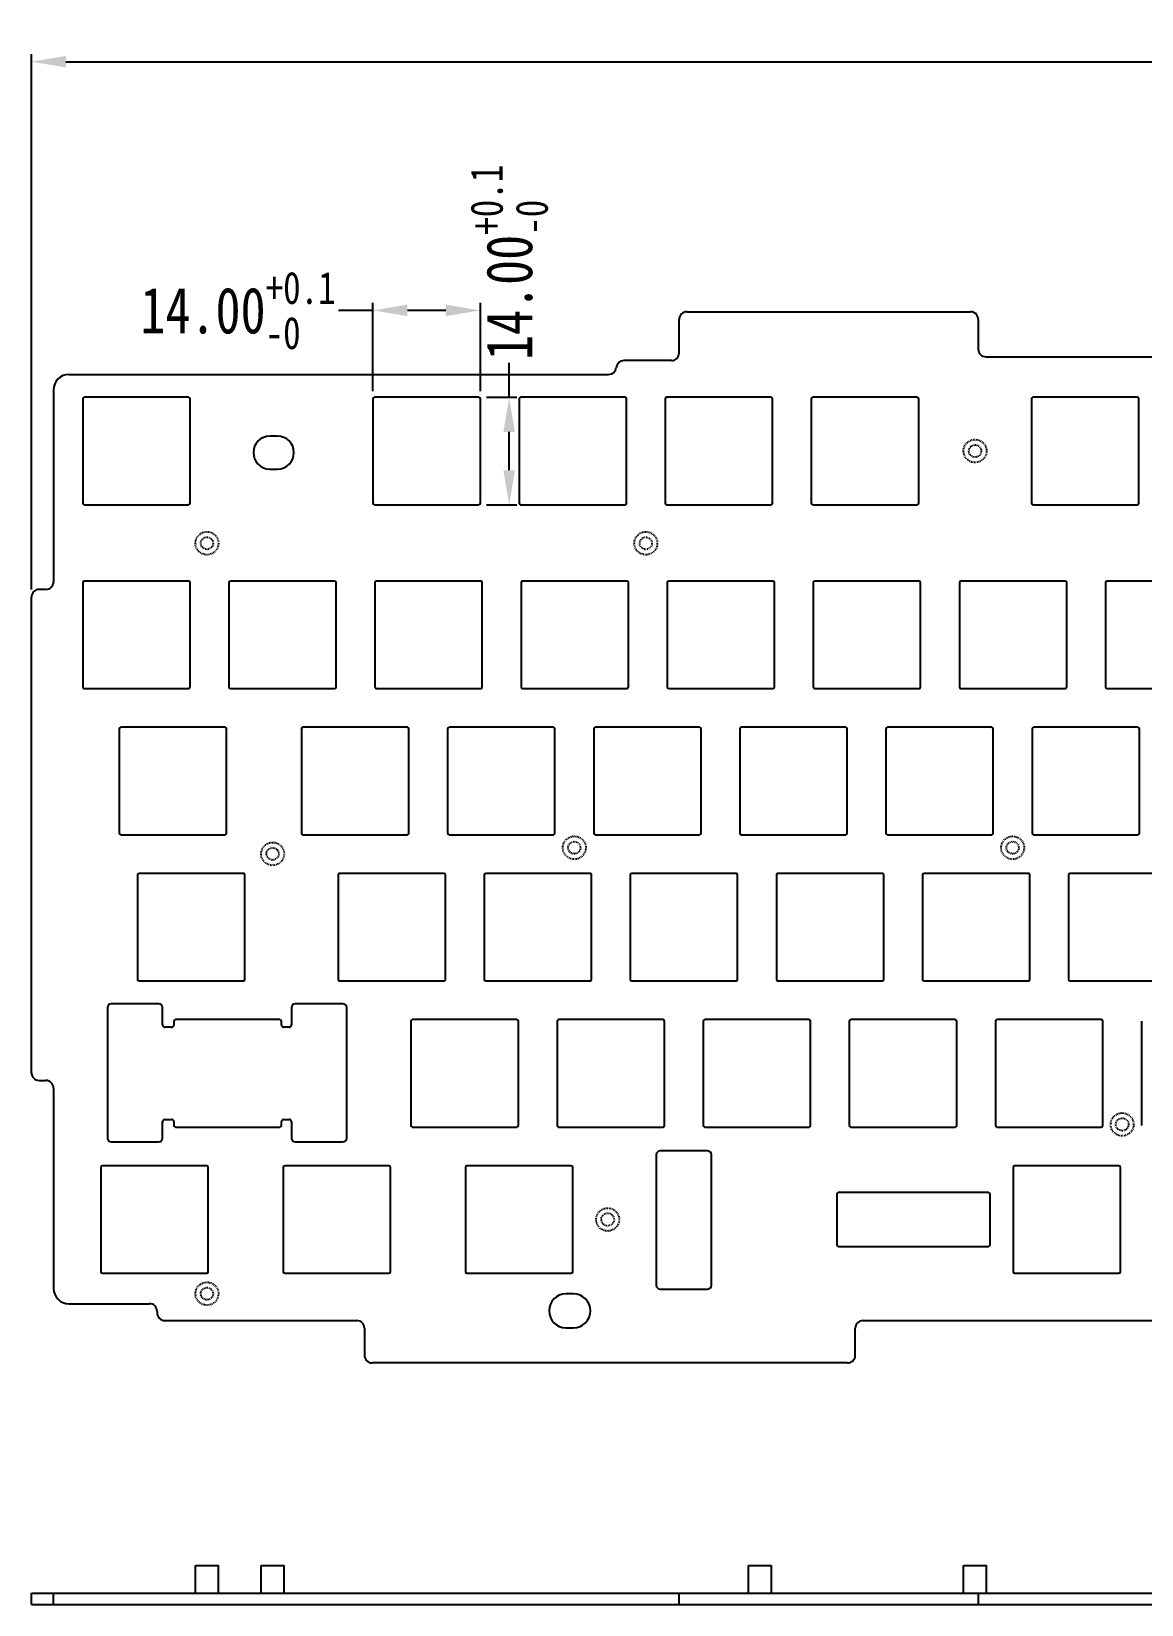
# Model space of a CAD drawing. Header units: inches. Extents: x 1519 to 1938, y 37 to 287.
# Drawn here: x 1518.8 to 1663.5, y 81.7 to 286.7 of the extents above; entities that cross this region are included whole.
import ezdxf

# ---------------------------------------------------------------- set-up
doc = ezdxf.new("R2010")
doc.units = ezdxf.units.IN
doc.header["$LTSCALE"] = 0.909449
doc.header["$MEASUREMENT"] = 0
doc.header["$PDMODE"] = 3
doc.header["$PDSIZE"] = 0.3125
doc.linetypes.add('HIDDEN', pattern=[0.2, 0.1, -0.1])
doc.linetypes.add('PHANTOM', pattern=[0.8, 0.45, -0.05, 0.1, -0.05, 0.1, -0.05])
doc.layers.get('0').update_dxf_attribs({"linetype": 'CONTINUOUS'})
doc.layers.get('Defpoints').update_dxf_attribs({"linetype": 'CONTINUOUS'})
doc.layers.add('DEFAULT_2', color=8, linetype='HIDDEN')
doc.layers.add('DEFAULT_3', color=7, linetype='PHANTOM')
doc.styles.get("Standard").update_dxf_attribs({"font": 'txt', "width": 0.8})
doc.dimstyles.get("Standard").update_dxf_attribs({"dimtxt": 6, "dimasz": 4.5, "dimexe": 1, "dimexo": 1, "dimgap": 0.09, "dimtad": 0, "dimzin": 1, "dimdsep": 46, "dimtxsty": 'Standard', "dimcen": 0.09, "dimclrd": 5, "dimclre": 5, "dimclrt": 1, "dimadec": 0, "dimazin": 0, "dimtp": 0.01, "dimtm": 0.01, "dimtfac": 1, "dimtofl": 0, "dimtmove": 0, "dimatfit": 3, "dimfxl": 1, "dimtolj": 1, "dimtzin": 4, "dimarcsym": 0})

# ---------------------------------------------------------------- blocks, each defined once
blk = doc.blocks.new('*D5')
at = {"layer": 'DEFAULT_3', "color": 3, "linetype": 'ByBlock', "lineweight": -2, "transparency": 16777216}
for p, q in [((1581.08, 239), (1581.08, 243.5)), ((1578.12, 239), (1582.08, 239)), ((1581.08, 229.5), (1581.08, 234.5)), ((1578.12, 225), (1582.08, 225))]:
    blk.add_line(p, q, dxfattribs=at)
at = {"layer": 'DEFAULT_3', "color": 3, "linetype": 'ByBlock', "transparency": 16777216}
for points in [[(1580.33, 234.5), (1581.83, 234.5), (1581.08, 239)], [(1580.33, 229.5), (1581.83, 229.5), (1581.08, 225)]]:
    blk.add_solid(points, dxfattribs=at)
at = {"layer": 'Defpoints', "color": 0, "linetype": 'ByBlock', "transparency": 16777216}
for p in [(1577.12, 239), (1581.08, 239), (1577.12, 225)]:
    blk.add_point(p, dxfattribs=at)
at = {"layer": 'DEFAULT_3', "color": 3, "linetype": 'ByBlock', "transparency": 16777216, "insert": (1581.08, 256.59), "char_height": 6, "attachment_point": 5, "rotation": 90}
blk.add_mtext('\\A1;14.00{\\H0.7x;\\S+0.1^ -0;}', dxfattribs=at)
blk = doc.blocks.new('*D6')
at = {"layer": 'DEFAULT_3', "color": 3, "linetype": 'ByBlock', "lineweight": -2, "transparency": 16777216}
for p, q in [((1563.32, 250.33), (1558.82, 250.33)), ((1563.32, 239.8), (1563.32, 251.33)), ((1572.82, 250.33), (1567.82, 250.33)), ((1577.32, 239.8), (1577.32, 251.33))]:
    blk.add_line(p, q, dxfattribs=at)
at = {"layer": 'DEFAULT_3', "color": 3, "linetype": 'ByBlock', "transparency": 16777216}
for points in [[(1567.82, 251.08), (1567.82, 249.58), (1563.32, 250.33)], [(1572.82, 251.08), (1572.82, 249.58), (1577.32, 250.33)]]:
    blk.add_solid(points, dxfattribs=at)
at = {"layer": 'Defpoints', "color": 0, "linetype": 'ByBlock', "transparency": 16777216}
for p in [(1563.32, 250.33), (1563.32, 238.8), (1577.32, 238.8)]:
    blk.add_point(p, dxfattribs=at)
at = {"layer": 'DEFAULT_3', "color": 3, "linetype": 'ByBlock', "transparency": 16777216, "insert": (1545.73, 250.33), "char_height": 6, "attachment_point": 5}
blk.add_mtext('\\A1;14.00{\\H0.7x;\\S+0.1^ -0;}', dxfattribs=at)
blk = doc.blocks.new('*D7')
at = {"layer": 'DEFAULT_3', "color": 3, "linetype": 'ByBlock', "lineweight": -2, "transparency": 16777216}
for p, q in [((1518.79, 213.97), (1518.79, 283.74)), ((1917.82, 213.97), (1917.82, 283.74)), ((1523.29, 282.74), (1699.82, 282.74)), ((1913.32, 282.74), (1736.8, 282.74))]:
    blk.add_line(p, q, dxfattribs=at)
at = {"layer": 'DEFAULT_3', "color": 3, "linetype": 'ByBlock', "transparency": 16777216}
for points in [[(1523.29, 283.49), (1523.29, 281.99), (1518.79, 282.74)], [(1913.32, 283.49), (1913.32, 281.99), (1917.82, 282.74)]]:
    blk.add_solid(points, dxfattribs=at)
at = {"layer": 'Defpoints', "color": 0, "linetype": 'ByBlock', "transparency": 16777216}
for p in [(1917.82, 282.74), (1518.79, 212.97), (1917.82, 212.97)]:
    blk.add_point(p, dxfattribs=at)
at = {"layer": 'DEFAULT_3', "color": 3, "linetype": 'ByBlock', "transparency": 16777216, "insert": (1718.31, 282.74), "char_height": 6, "attachment_point": 5}
blk.add_mtext('\\A1;399.03%%P0.1', dxfattribs=at)

msp = doc.modelspace()

# ---------------------------------------------------------------- linework, layer by layer
at = {"color": 7, "linetype": 'Continuous'}
for p, q in [((1604.239, 250.154), (1641.239, 250.154)), ((1603.239, 244.784), (1603.239, 249.154)), ((1642.239, 249.154), (1642.239, 245.284)), ((1643.239, 244.284), (1808.807, 244.284)), ((1523.674, 241.984), (1594.047, 241.984)), ((1602.239, 243.784), (1596.037, 243.784)), ((1521.674, 239.984), (1521.674, 214.974)), ((1525.474, 238.802), (1525.474, 225.202)), ((1539.274, 239.002), (1525.674, 239.002)), ((1539.474, 225.202), (1539.474, 238.802)), ((1563.324, 238.802), (1563.324, 225.202)), ((1577.124, 239.002), (1563.524, 239.002)), ((1577.324, 225.202), (1577.324, 238.802)), ((1582.374, 238.802), (1582.374, 225.202)), ((1596.174, 239.002), (1582.574, 239.002)), ((1596.374, 225.202), (1596.374, 238.802)), ((1601.424, 238.802), (1601.424, 225.202)), ((1615.224, 239.002), (1601.624, 239.002)), ((1615.424, 225.202), (1615.424, 238.802)), ((1620.474, 238.802), (1620.474, 225.202)), ((1634.274, 239.002), (1620.674, 239.002)), ((1634.474, 225.202), (1634.474, 238.802)), ((1649.174, 238.802), (1649.174, 225.202)), ((1662.974, 239.002), (1649.374, 239.002)), ((1663.174, 225.202), (1663.174, 238.802)), ((1550.874, 233.952), (1549.874, 233.952)), ((1549.874, 229.652), (1550.874, 229.652)), ((1525.674, 225.002), (1539.274, 225.002)), ((1563.524, 225.002), (1577.124, 225.002)), ((1582.574, 225.002), (1596.174, 225.002)), ((1601.624, 225.002), (1615.224, 225.002)), ((1620.674, 225.002), (1634.274, 225.002)), ((1649.374, 225.002), (1662.974, 225.002)), ((1520.674, 213.974), (1519.793, 213.974)), ((1525.474, 214.852), (1525.474, 201.252)), ((1539.274, 215.052), (1525.674, 215.052)), ((1539.474, 201.252), (1539.474, 214.852)), ((1544.524, 214.852), (1544.524, 201.252)), ((1558.324, 215.052), (1544.724, 215.052)), ((1558.524, 201.252), (1558.524, 214.852)), ((1563.574, 214.852), (1563.574, 201.252)), ((1577.374, 215.052), (1563.774, 215.052)), ((1577.574, 201.252), (1577.574, 214.852)), ((1582.624, 214.852), (1582.624, 201.252)), ((1596.424, 215.052), (1582.824, 215.052)), ((1596.624, 201.252), (1596.624, 214.852)), ((1601.674, 214.852), (1601.674, 201.252)), ((1615.474, 215.052), (1601.874, 215.052)), ((1615.674, 201.252), (1615.674, 214.852)), ((1620.724, 214.852), (1620.724, 201.252)), ((1634.524, 215.052), (1620.924, 215.052)), ((1634.724, 201.252), (1634.724, 214.852)), ((1639.774, 214.852), (1639.774, 201.252)), ((1653.574, 215.052), (1639.974, 215.052)), ((1653.774, 201.252), (1653.774, 214.852)), ((1658.824, 214.852), (1658.824, 201.252)), ((1672.624, 215.052), (1659.024, 215.052)), ((1518.793, 150.974), (1518.793, 212.974)), ((1525.674, 201.052), (1539.274, 201.052)), ((1544.724, 201.052), (1558.324, 201.052)), ((1563.774, 201.052), (1577.374, 201.052)), ((1582.824, 201.052), (1596.424, 201.052)), ((1601.874, 201.052), (1615.474, 201.052)), ((1620.924, 201.052), (1634.524, 201.052)), ((1639.974, 201.052), (1653.574, 201.052)), ((1659.024, 201.052), (1672.624, 201.052)), ((1530.239, 195.802), (1530.239, 182.202)), ((1544.039, 196.002), (1530.439, 196.002)), ((1544.239, 182.202), (1544.239, 195.802)), ((1554.004, 195.802), (1554.004, 182.202)), ((1567.804, 196.002), (1554.204, 196.002)), ((1568.004, 182.202), (1568.004, 195.802)), ((1573.054, 195.802), (1573.054, 182.202)), ((1586.854, 196.002), (1573.254, 196.002)), ((1587.054, 182.202), (1587.054, 195.802)), ((1592.104, 195.802), (1592.104, 182.202)), ((1605.904, 196.002), (1592.304, 196.002)), ((1606.104, 182.202), (1606.104, 195.802)), ((1611.154, 195.802), (1611.154, 182.202)), ((1624.954, 196.002), (1611.354, 196.002)), ((1625.154, 182.202), (1625.154, 195.802)), ((1630.204, 195.802), (1630.204, 182.202)), ((1644.004, 196.002), (1630.404, 196.002)), ((1644.204, 182.202), (1644.204, 195.802)), ((1649.254, 195.802), (1649.254, 182.202)), ((1663.054, 196.002), (1649.454, 196.002)), ((1663.254, 182.202), (1663.254, 195.802)), ((1530.439, 182.002), (1544.039, 182.002)), ((1554.204, 182.002), (1567.804, 182.002)), ((1573.254, 182.002), (1586.854, 182.002)), ((1592.304, 182.002), (1605.904, 182.002)), ((1611.354, 182.002), (1624.954, 182.002)), ((1630.404, 182.002), (1644.004, 182.002)), ((1649.454, 182.002), (1663.054, 182.002)), ((1532.624, 176.752), (1532.624, 163.152)), ((1546.424, 176.952), (1532.824, 176.952)), ((1546.624, 163.152), (1546.624, 176.752)), ((1558.769, 176.752), (1558.769, 163.152)), ((1572.569, 176.952), (1558.969, 176.952)), ((1572.769, 163.152), (1572.769, 176.752)), ((1577.819, 176.752), (1577.819, 163.152)), ((1591.619, 176.952), (1578.019, 176.952)), ((1591.819, 163.152), (1591.819, 176.752)), ((1596.869, 176.752), (1596.869, 163.152)), ((1610.669, 176.952), (1597.069, 176.952)), ((1610.869, 163.152), (1610.869, 176.752)), ((1615.919, 176.752), (1615.919, 163.152)), ((1629.719, 176.952), (1616.119, 176.952)), ((1629.919, 163.152), (1629.919, 176.752)), ((1634.969, 176.752), (1634.969, 163.152)), ((1648.769, 176.952), (1635.169, 176.952)), ((1648.969, 163.152), (1648.969, 176.752)), ((1654.019, 176.752), (1654.019, 163.152)), ((1667.819, 176.952), (1654.219, 176.952)), ((1532.824, 162.952), (1546.424, 162.952)), ((1558.969, 162.952), (1572.569, 162.952)), ((1578.019, 162.952), (1591.619, 162.952)), ((1597.069, 162.952), (1610.669, 162.952)), ((1616.119, 162.952), (1629.719, 162.952)), ((1635.169, 162.952), (1648.769, 162.952)), ((1654.219, 162.952), (1667.819, 162.952)), ((1535.396, 159.961), (1529.196, 159.961)), ((1559.396, 159.961), (1553.196, 159.961)), ((1528.696, 159.461), (1528.696, 142.461)), ((1535.896, 157.202), (1535.896, 159.461)), ((1551.174, 157.902), (1537.574, 157.902)), ((1552.696, 159.461), (1552.696, 157.202)), ((1559.896, 142.461), (1559.896, 159.461)), ((1582.079, 157.902), (1568.479, 157.902)), ((1601.129, 157.902), (1587.529, 157.902)), ((1620.179, 157.902), (1606.579, 157.902)), ((1639.229, 157.902), (1625.629, 157.902)), ((1658.279, 157.902), (1644.679, 157.902)), ((1537.074, 156.902), (1536.196, 156.902)), ((1537.374, 157.702), (1537.374, 157.202)), ((1551.374, 157.202), (1551.374, 157.702)), ((1552.396, 156.902), (1551.674, 156.902)), ((1568.279, 157.702), (1568.279, 144.102)), ((1582.279, 144.102), (1582.279, 157.702)), ((1587.329, 157.702), (1587.329, 144.102)), ((1601.329, 144.102), (1601.329, 157.702)), ((1606.379, 157.702), (1606.379, 144.102)), ((1620.379, 144.102), (1620.379, 157.702)), ((1625.429, 157.702), (1625.429, 144.102)), ((1639.429, 144.102), (1639.429, 157.702)), ((1644.479, 157.702), (1644.479, 144.102)), ((1658.479, 144.102), (1658.479, 157.702)), ((1663.529, 157.702), (1663.529, 144.102)), ((1519.793, 149.974), (1520.674, 149.974)), ((1521.674, 148.974), (1521.674, 122.883)), ((1535.896, 142.461), (1535.896, 144.602)), ((1536.196, 144.902), (1537.074, 144.902)), ((1537.374, 144.602), (1537.374, 144.102)), ((1537.574, 143.902), (1551.174, 143.902)), ((1551.374, 144.102), (1551.374, 144.602)), ((1551.674, 144.902), (1552.396, 144.902)), ((1552.696, 144.602), (1552.696, 142.461)), ((1568.479, 143.902), (1582.079, 143.902)), ((1587.529, 143.902), (1601.129, 143.902)), ((1606.579, 143.902), (1620.179, 143.902)), ((1625.629, 143.902), (1639.229, 143.902)), ((1644.679, 143.902), (1658.279, 143.902)), ((1529.196, 141.961), (1535.396, 141.961)), ((1553.196, 141.961), (1559.396, 141.961)), ((1600.257, 140.294), (1600.257, 123.294)), ((1606.957, 140.794), (1600.757, 140.794)), ((1607.457, 123.294), (1607.457, 140.294)), ((1527.844, 138.652), (1527.844, 125.052)), ((1541.644, 138.852), (1528.044, 138.852)), ((1541.844, 125.052), (1541.844, 138.652)), ((1551.609, 138.652), (1551.609, 125.052)), ((1565.409, 138.852), (1551.809, 138.852)), ((1565.609, 125.052), (1565.609, 138.652)), ((1575.374, 138.652), (1575.374, 125.052)), ((1589.174, 138.852), (1575.574, 138.852)), ((1589.374, 125.052), (1589.374, 138.652)), ((1646.779, 138.652), (1646.779, 125.052)), ((1660.579, 138.852), (1646.979, 138.852)), ((1660.779, 125.052), (1660.779, 138.652)), ((1643.579, 135.352), (1623.979, 135.352)), ((1623.779, 135.152), (1623.779, 128.552)), ((1643.779, 128.552), (1643.779, 135.152)), ((1623.979, 128.352), (1643.579, 128.352)), ((1528.044, 124.852), (1541.644, 124.852)), ((1551.809, 124.852), (1565.409, 124.852)), ((1575.574, 124.852), (1589.174, 124.852)), ((1646.979, 124.852), (1660.579, 124.852)), ((1589.474, 122.152), (1588.474, 122.152)), ((1600.757, 122.794), (1606.957, 122.794)), ((1523.674, 120.883), (1534.174, 120.883)), ((1535.174, 119.883), (1535.174, 119.683)), ((1536.174, 118.683), (1561.207, 118.683)), ((1562.207, 117.683), (1562.207, 114.158)), ((1588.474, 117.752), (1589.474, 117.752)), ((1626.207, 114.158), (1626.207, 117.683)), ((1627.207, 118.683), (1684.999, 118.683)), ((1625.207, 113.158), (1563.207, 113.158)), ((1540.174, 83.175), (1540.174, 86.775)), ((1540.174, 86.775), (1543.174, 86.775)), ((1543.174, 83.175), (1543.174, 86.775)), ((1548.739, 83.175), (1548.739, 86.775)), ((1548.739, 86.775), (1551.739, 86.775)), ((1551.739, 83.175), (1551.739, 86.775)), ((1612.279, 83.175), (1612.279, 86.775)), ((1612.279, 86.775), (1615.279, 86.775)), ((1615.279, 83.175), (1615.279, 86.775)), ((1640.324, 83.175), (1640.324, 86.775)), ((1640.324, 86.775), (1643.324, 86.775)), ((1643.324, 83.175), (1643.324, 86.775)), ((1518.793, 81.675), (1518.793, 83.175)), ((1518.793, 83.175), (1917.824, 83.175)), ((1521.674, 81.675), (1521.674, 83.175)), ((1603.239, 81.675), (1603.239, 83.175)), ((1642.239, 83.175), (1642.239, 81.675)), ((1518.793, 81.675), (1917.824, 81.675))]:
    msp.add_line(p, q, dxfattribs=at)
for centre, radius, start, end in [((1604.239, 249.154), 1, 90, 180), ((1641.239, 249.154), 1, 0, 90), ((1602.239, 244.784), 1, 270, 0), ((1643.239, 245.284), 1, 180, 270), ((1523.674, 239.984), 2, 90, 180), ((1594.047, 242.984), 1, 270, 354.24882), ((1596.037, 242.784), 1, 90, 174.24882), ((1525.674, 238.802), 0.2, 90, 180), ((1539.274, 238.802), 0.2, 0, 90), ((1563.524, 238.802), 0.2, 90, 180), ((1577.124, 238.802), 0.2, 0, 90), ((1582.574, 238.802), 0.2, 90, 180), ((1596.174, 238.802), 0.2, 0, 90), ((1601.624, 238.802), 0.2, 90, 180), ((1615.224, 238.802), 0.2, 0, 90), ((1620.674, 238.802), 0.2, 90, 180), ((1634.274, 238.802), 0.2, 0, 90), ((1649.374, 238.802), 0.2, 90, 180), ((1662.974, 238.802), 0.2, 0, 90), ((1549.874, 231.802), 2.15, 90, 270), ((1550.874, 231.802), 2.15, 270, 90), ((1525.674, 225.202), 0.2, 180, 270), ((1539.274, 225.202), 0.2, 270, 0), ((1563.524, 225.202), 0.2, 180, 270), ((1577.124, 225.202), 0.2, 270, 0), ((1582.574, 225.202), 0.2, 180, 270), ((1596.174, 225.202), 0.2, 270, 0), ((1601.624, 225.202), 0.2, 180, 270), ((1615.224, 225.202), 0.2, 270, 0), ((1620.674, 225.202), 0.2, 180, 270), ((1634.274, 225.202), 0.2, 270, 0), ((1649.374, 225.202), 0.2, 180, 270), ((1662.974, 225.202), 0.2, 270, 0), ((1519.793, 212.974), 1, 90, 180), ((1520.674, 214.974), 1, 270, 0), ((1525.674, 214.852), 0.2, 90, 180), ((1539.274, 214.852), 0.2, 0, 90), ((1544.724, 214.852), 0.2, 90, 180), ((1558.324, 214.852), 0.2, 0, 90), ((1563.774, 214.852), 0.2, 90, 180), ((1577.374, 214.852), 0.2, 0, 90), ((1582.824, 214.852), 0.2, 90, 180), ((1596.424, 214.852), 0.2, 0, 90), ((1601.874, 214.852), 0.2, 90, 180), ((1615.474, 214.852), 0.2, 0, 90), ((1620.924, 214.852), 0.2, 90, 180), ((1634.524, 214.852), 0.2, 0, 90), ((1639.974, 214.852), 0.2, 90, 180), ((1653.574, 214.852), 0.2, 0, 90), ((1659.024, 214.852), 0.2, 90, 180), ((1525.674, 201.252), 0.2, 180, 270), ((1539.274, 201.252), 0.2, 270, 0), ((1544.724, 201.252), 0.2, 180, 270), ((1558.324, 201.252), 0.2, 270, 0), ((1563.774, 201.252), 0.2, 180, 270), ((1577.374, 201.252), 0.2, 270, 0), ((1582.824, 201.252), 0.2, 180, 270), ((1596.424, 201.252), 0.2, 270, 0), ((1601.874, 201.252), 0.2, 180, 270), ((1615.474, 201.252), 0.2, 270, 0), ((1620.924, 201.252), 0.2, 180, 270), ((1634.524, 201.252), 0.2, 270, 0), ((1639.974, 201.252), 0.2, 180, 270), ((1653.574, 201.252), 0.2, 270, 0), ((1659.024, 201.252), 0.2, 180, 270), ((1530.439, 195.802), 0.2, 90, 180), ((1544.039, 195.802), 0.2, 0, 90), ((1554.204, 195.802), 0.2, 90, 180), ((1567.804, 195.802), 0.2, 0, 90), ((1573.254, 195.802), 0.2, 90, 180), ((1586.854, 195.802), 0.2, 0, 90), ((1592.304, 195.802), 0.2, 90, 180), ((1605.904, 195.802), 0.2, 0, 90), ((1611.354, 195.802), 0.2, 90, 180), ((1624.954, 195.802), 0.2, 0, 90), ((1630.404, 195.802), 0.2, 90, 180), ((1644.004, 195.802), 0.2, 0, 90), ((1649.454, 195.802), 0.2, 90, 180), ((1663.054, 195.802), 0.2, 0, 90), ((1530.439, 182.202), 0.2, 180, 270), ((1544.039, 182.202), 0.2, 270, 0), ((1554.204, 182.202), 0.2, 180, 270), ((1567.804, 182.202), 0.2, 270, 0), ((1573.254, 182.202), 0.2, 180, 270), ((1586.854, 182.202), 0.2, 270, 0), ((1592.304, 182.202), 0.2, 180, 270), ((1605.904, 182.202), 0.2, 270, 0), ((1611.354, 182.202), 0.2, 180, 270), ((1624.954, 182.202), 0.2, 270, 0), ((1630.404, 182.202), 0.2, 180, 270), ((1644.004, 182.202), 0.2, 270, 0), ((1649.454, 182.202), 0.2, 180, 270), ((1663.054, 182.202), 0.2, 270, 0), ((1532.824, 176.752), 0.2, 90, 180), ((1546.424, 176.752), 0.2, 0, 90), ((1558.969, 176.752), 0.2, 90, 180), ((1572.569, 176.752), 0.2, 0, 90), ((1578.019, 176.752), 0.2, 90, 180), ((1591.619, 176.752), 0.2, 0, 90), ((1597.069, 176.752), 0.2, 90, 180), ((1610.669, 176.752), 0.2, 0, 90), ((1616.119, 176.752), 0.2, 90, 180), ((1629.719, 176.752), 0.2, 0, 90), ((1635.169, 176.752), 0.2, 90, 180), ((1648.769, 176.752), 0.2, 0, 90), ((1654.219, 176.752), 0.2, 90, 180), ((1532.824, 163.152), 0.2, 180, 270), ((1546.424, 163.152), 0.2, 270, 0), ((1558.969, 163.152), 0.2, 180, 270), ((1572.569, 163.152), 0.2, 270, 0), ((1578.019, 163.152), 0.2, 180, 270), ((1591.619, 163.152), 0.2, 270, 0), ((1597.069, 163.152), 0.2, 180, 270), ((1610.669, 163.152), 0.2, 270, 0), ((1616.119, 163.152), 0.2, 180, 270), ((1629.719, 163.152), 0.2, 270, 0), ((1635.169, 163.152), 0.2, 180, 270), ((1648.769, 163.152), 0.2, 270, 0), ((1654.219, 163.152), 0.2, 180, 270), ((1529.196, 159.461), 0.5, 90, 180), ((1535.396, 159.461), 0.5, 0, 90), ((1553.196, 159.461), 0.5, 90, 180), ((1559.396, 159.461), 0.5, 0, 90), ((1537.574, 157.702), 0.2, 90, 180), ((1551.174, 157.702), 0.2, 0, 90), ((1568.479, 157.702), 0.2, 90, 180), ((1582.079, 157.702), 0.2, 0, 90), ((1587.529, 157.702), 0.2, 90, 180), ((1601.129, 157.702), 0.2, 0, 90), ((1606.579, 157.702), 0.2, 90, 180), ((1620.179, 157.702), 0.2, 0, 90), ((1625.629, 157.702), 0.2, 90, 180), ((1639.229, 157.702), 0.2, 0, 90), ((1644.679, 157.702), 0.2, 90, 180), ((1658.279, 157.702), 0.2, 0, 90), ((1536.196, 157.202), 0.3, 180, 270), ((1537.074, 157.202), 0.3, 270, 0), ((1551.674, 157.202), 0.3, 180, 270), ((1552.396, 157.202), 0.3, 270, 0), ((1519.793, 150.974), 1, 180, 270), ((1520.674, 148.974), 1, 0, 90), ((1536.196, 144.602), 0.3, 90, 180), ((1537.074, 144.602), 0.3, 0, 90), ((1537.574, 144.102), 0.2, 180, 270), ((1551.174, 144.102), 0.2, 270, 0), ((1551.674, 144.602), 0.3, 90, 180), ((1552.396, 144.602), 0.3, 0, 90), ((1568.479, 144.102), 0.2, 180, 270), ((1582.079, 144.102), 0.2, 270, 0), ((1587.529, 144.102), 0.2, 180, 270), ((1601.129, 144.102), 0.2, 270, 0), ((1606.579, 144.102), 0.2, 180, 270), ((1620.179, 144.102), 0.2, 270, 0), ((1625.629, 144.102), 0.2, 180, 270), ((1639.229, 144.102), 0.2, 270, 0), ((1644.679, 144.102), 0.2, 180, 270), ((1658.279, 144.102), 0.2, 270, 0), ((1529.196, 142.461), 0.5, 180, 270), ((1535.396, 142.461), 0.5, 270, 0), ((1553.196, 142.461), 0.5, 180, 270), ((1559.396, 142.461), 0.5, 270, 0), ((1600.757, 140.294), 0.5, 90, 180), ((1606.957, 140.294), 0.5, 0, 90), ((1528.044, 138.652), 0.2, 90, 180), ((1541.644, 138.652), 0.2, 0, 90), ((1551.809, 138.652), 0.2, 90, 180), ((1565.409, 138.652), 0.2, 0, 90), ((1575.574, 138.652), 0.2, 90, 180), ((1589.174, 138.652), 0.2, 0, 90), ((1646.979, 138.652), 0.2, 90, 180), ((1660.579, 138.652), 0.2, 0, 90), ((1623.979, 135.152), 0.2, 90, 180), ((1643.579, 135.152), 0.2, 0, 90), ((1623.979, 128.552), 0.2, 180, 270), ((1643.579, 128.552), 0.2, 270, 0), ((1528.044, 125.052), 0.2, 180, 270), ((1541.644, 125.052), 0.2, 270, 0), ((1551.809, 125.052), 0.2, 180, 270), ((1565.409, 125.052), 0.2, 270, 0), ((1575.574, 125.052), 0.2, 180, 270), ((1589.174, 125.052), 0.2, 270, 0), ((1600.757, 123.294), 0.5, 180, 270), ((1606.957, 123.294), 0.5, 270, 0), ((1646.979, 125.052), 0.2, 180, 270), ((1660.579, 125.052), 0.2, 270, 0), ((1523.674, 122.883), 2, 180, 270), ((1588.474, 119.952), 2.2, 90, 270), ((1589.474, 119.952), 2.2, 270, 90), ((1534.174, 119.883), 1, 0, 90), ((1536.174, 119.683), 1, 180, 270), ((1561.207, 117.683), 1, 0, 90), ((1627.207, 117.683), 1, 90, 180), ((1563.207, 114.158), 1, 180, 270), ((1625.207, 114.158), 1, 270, 0)]:
    msp.add_arc(centre, radius, start, end, dxfattribs=at)
at = {"layer": 'DEFAULT_2', "color": 8, "linetype": 'HIDDEN'}
for centre, radius in [((1641.824, 232.002), 1.5), ((1641.824, 232.002), 0.8), ((1541.674, 219.984), 1.5), ((1598.894, 219.984), 1.5), ((1541.674, 219.984), 0.8), ((1598.894, 219.984), 0.8), ((1550.239, 179.502), 1.5), ((1589.573, 180.303), 1.5), ((1589.573, 180.303), 0.8), ((1646.723, 180.303), 1.5), ((1646.723, 180.303), 0.8), ((1550.239, 179.502), 0.8), ((1660.998, 144.245), 1.5), ((1660.998, 144.245), 0.83), ((1593.925, 131.852), 1.5), ((1593.925, 131.852), 0.83), ((1541.674, 122.183), 1.5), ((1541.674, 122.183), 0.8)]:
    msp.add_circle(centre, radius, dxfattribs=at)

# ---------------------------------------------------------------- dimensions: what is measured, and where the dimension line sits
at = {"layer": 'DEFAULT_3', "linetype": 'ByBlock'}
for base, p1, p2, text, picture, middle in [((1917.824, 282.743), (1518.793, 212.974), (1917.824, 212.974), '<>%%P0.1', '*D7', (1718.309, 282.743)), ((1563.324, 250.331), (1577.324, 238.802), (1563.324, 238.802), '<>{\\H0.7x;\\S+0.1^ -0;}', '*D6', (1545.734, 250.331))]:
    dim = msp.add_linear_dim(base=base, p1=p1, p2=p2, text=text, dimstyle='Standard', override={"dimclrd": 3, "dimclre": 3, "dimclrt": 3, "dimtfillclr": 256}, dxfattribs=at)
    dim.commit()
    dim.dimension.update_dxf_attribs({"geometry": picture, "text_midpoint": middle})
dim = msp.add_linear_dim(base=(1581.08, 239.002), p1=(1577.124, 225.002), p2=(1577.124, 239.002), angle=90, text='<>{\\H0.7x;\\S+0.1^ -0;}', dimstyle='Standard', override={"dimclrd": 3, "dimclre": 3, "dimclrt": 3, "dimtfillclr": 256}, dxfattribs=at)
dim.commit()
dim.dimension.update_dxf_attribs({"geometry": '*D5', "text_midpoint": (1581.08, 256.592), "dimtype": 160})

doc.saveas('drawing.dxf')
